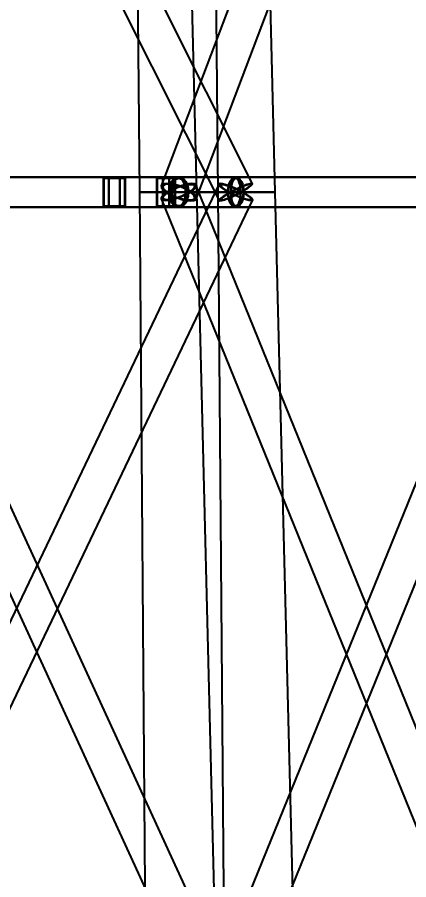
# Model space of a CAD drawing. Header units: millimetres. Extents: x -123812 to 252100, y -3000 to 639000.
# Drawn here: x 7146 to 12452, y 210684 to 222369 of the extents above; entities that cross this region are included whole.
import ezdxf

# ---------------------------------------------------------------- set-up
doc = ezdxf.new("R2010")
doc.units = ezdxf.units.MM
doc.layers.add('D-STR-DIM', color=7, linetype='Continuous', lineweight=13)
doc.layers.add('D-STR-STRC', color=7, linetype='Continuous', lineweight=25)
doc.styles.add('OpenSansCondensed-Light', font='OpenSansCondensed-Light.ttf')
doc.styles.add('TOWER_UNICODE', font='Arial Unicode.ttf')
doc.dimstyles.new('EZDXF', dxfattribs={"dimtxt": 0.25, "dimasz": 0.175, "dimexe": 0.375, "dimexo": 0.125, "dimgap": 0.1, "dimtad": 1, "dimlfac": 100, "dimzin": 12, "dimdsep": 46, "dimtxsty": 'OpenSansCondensed-Light', "dimblk": 'ARCHTICK', "dimcen": 2.5, "dimazin": 3, "dimtfac": 0.5, "dimtmove": 2, "dimatfit": 3})

# ---------------------------------------------------------------- blocks, each defined once
blk = doc.blocks.new('_ARCHTICK')
at = {"color": 0, "linetype": 'BYBLOCK', "const_width": 0.15}
blk.add_lwpolyline([(-0.5, -0.5), (0.5, 0.5)], dxfattribs=at)

msp = doc.modelspace()

# ---------------------------------------------------------------- linework, layer by layer
at = {"layer": 'D-STR-STRC'}
for points in [[(4855.6, 229886.2), (9880.5, 219886.2), (9891.6, 219882.2), (9917.5, 219886.2), (9956.3, 219898), (10005.4, 219916.7), (10061.5, 219941.1), (10120.7, 219969.5), (10179, 220000), (10232.5, 220030.5), (10277.4, 220058.9), (10310.8, 220083.3), (10330.3, 220102), (10334.6, 220113.8), (5309.8, 230113.8)], [(12885.6, 230083.3), (9096.3, 220083.3), (9102.2, 220058.9), (9124, 220030.5), (9160.1, 220000), (9208.2, 219969.5), (9265, 219941.1), (9326.6, 219916.7), (9388.8, 219898), (9447.3, 219886.2), (9498.3, 219882.2), (9538.1, 219886.2), (9564.1, 219898), (9574.5, 219916.7), (13363.8, 229916.7)], [(4818.8, 219796.8), (9335.4, 219796.8), (9360, 219803.7), (9382.8, 219824), (9402.4, 219856.3), (9417.5, 219898.4), (9426.9, 219947.4), (9430.2, 220000), (9426.9, 220052.6), (9417.5, 220101.6), (9402.4, 220143.7), (9382.8, 220176), (9360, 220196.3), (9335.4, 220203.2), (4818.8, 220203.2)], [(5204.8, 219796.8), (10107.5, 219796.8), (10124.9, 219803.7), (10141, 219824), (10154.9, 219856.3), (10165.5, 219898.4), (10172.2, 219947.4), (10174.5, 220000), (10172.2, 220052.6), (10165.5, 220101.6), (10154.9, 220143.7), (10141, 220176), (10124.9, 220196.3), (10107.5, 220203.2), (5204.8, 220203.2)], [(13268.5, 220203.2), (9335.4, 220203.2), (9301.1, 220196.3), (9269.1, 220176), (9241.6, 220143.7), (9220.5, 220101.6), (9207.3, 220052.6), (9202.8, 220000), (9207.3, 219947.4), (9220.5, 219898.4), (9241.6, 219856.3), (9269.1, 219824), (9301.1, 219803.7), (9335.4, 219796.8), (13268.5, 219796.8)], [(14426.7, 220203.2), (10107.5, 220203.2), (10079.5, 220196.3), (10053.4, 220176), (10030.9, 220143.7), (10013.7, 220101.6), (10002.9, 220052.6), (9999.2, 220000), (10002.9, 219947.4), (10013.7, 219898.4), (10030.9, 219856.3), (10053.4, 219824), (10079.5, 219803.7), (10107.5, 219796.8), (14426.7, 219796.8)], [(9643.5, 210110.3), (5045.8, 220110.3), (5026.1, 220114.1), (4992.4, 220110.3), (4946.8, 220098.9), (4892.5, 220080.7), (4833.2, 220057.1), (4772.9, 220029.5), (4715.7, 220000), (4665.5, 219970.5), (4625.8, 219942.9), (4599.2, 219919.3), (4587.6, 219901.1), (4591.8, 219889.7), (9189.5, 209889.7)], [(5556.1, 209887.6), (10334.4, 219887.6), (10336.4, 219899.2), (10322.9, 219917.7), (10294.7, 219941.8), (10253.7, 219969.9), (10202.8, 220000), (10145.3, 220030.1), (10085.3, 220058.2), (10026.9, 220082.3), (9973.9, 220100.8), (9930, 220112.4), (9898.2, 220116.4), (9880.7, 220112.4), (5102.5, 210112.4)], [(13630.1, 210100.8), (9567.7, 220100.8), (9547.8, 220112.4), (9513.4, 220116.4), (9466.9, 220112.4), (9411.4, 220100.8), (9350.7, 220082.3), (9289, 220058.2), (9230.5, 220030.1), (9179.1, 220000), (9138.4, 219969.9), (9111.1, 219941.8), (9099.1, 219917.7), (9103.2, 219899.2), (13165.6, 209899.2)], [(10593.3, 209901.1), (14660.3, 219901.1), (14662.1, 219919.3), (14647.9, 219942.9), (14618.6, 219970.5), (14576.2, 220000), (14523.6, 220029.5), (14464.4, 220057.1), (14402.7, 220080.7), (14342.6, 220098.9), (14288.2, 220110.3), (14243.2, 220114.1), (14210.8, 220110.3), (14193.1, 220098.9), (10126.1, 210098.9)]]:
    msp.add_lwpolyline(points, dxfattribs=at)
for points in [[(8710, 230000), (8801.4, 220000), (9869.5, 220000), (9776.1, 230000)], [(9328, 230000), (9573.5, 220000), (10641.6, 220000), (10394.2, 230000)], [(-74.7, 219800), (8536.7, 219800), (8536.7, 220200), (-74.7, 220200)], [(-43.3, 219800), (9205.1, 219800), (9205.1, 220200), (-43.3, 220200)], [(8314.5, 219800), (14947.9, 219800), (14947.9, 220200), (8314.5, 220200)], [(8314.5, 220200), (8609.4, 220200), (8609.4, 219800), (8314.5, 219800)], [(8323.3, 220188), (8600.6, 220188), (8600.6, 219812), (8323.3, 219812)], [(8387.2, 220200), (8536.7, 220200), (8536.7, 219800), (8387.2, 219800)], [(8391.7, 220188), (8532.2, 220188), (8532.2, 219812), (8391.7, 219812)], [(9038.5, 219800), (16467.9, 219800), (16467.9, 220200), (9038.5, 220200)], [(9038.5, 220200), (9285.1, 220200), (9285.1, 219800), (9038.5, 219800)], [(9045.9, 220188), (9277.7, 220188), (9277.7, 219812), (9045.9, 219812)], [(9118.6, 220200), (9205.1, 220200), (9205.1, 219800), (9118.6, 219800)], [(9121.2, 220188), (9202.5, 220188), (9202.5, 219812), (9121.2, 219812)], [(9468.1, 220000), (9463.6, 219947.4), (9450.3, 219898.4), (9429.3, 219856.3), (9401.8, 219824), (9369.8, 219803.7), (9335.4, 219796.8), (9301.1, 219803.7), (9269.1, 219824), (9241.6, 219856.3), (9220.5, 219898.4), (9207.3, 219947.4), (9202.8, 220000), (9207.3, 220052.6), (9220.5, 220101.6), (9241.6, 220143.7), (9269.1, 220176), (9301.1, 220196.3), (9335.4, 220203.2), (9369.8, 220196.3), (9401.8, 220176), (9429.3, 220143.7), (9450.3, 220101.6), (9463.6, 220052.6)], [(9457.7, 220000), (9453.5, 219951.5), (9441.3, 219906.4), (9421.9, 219867.6), (9396.6, 219837.9), (9367.1, 219819.2), (9335.4, 219812.8), (9303.8, 219819.2), (9274.3, 219837.9), (9249, 219867.6), (9229.6, 219906.4), (9217.4, 219951.5), (9213.2, 220000), (9217.4, 220048.5), (9229.6, 220093.6), (9249, 220132.4), (9274.3, 220162.1), (9303.8, 220180.8), (9335.4, 220187.2), (9367.1, 220180.8), (9396.6, 220162.1), (9421.9, 220132.4), (9441.3, 220093.6), (9453.5, 220048.5)], [(9430.2, 220000), (9426.9, 219947.4), (9417.5, 219898.4), (9402.4, 219856.3), (9382.8, 219824), (9360, 219803.7), (9335.4, 219796.8), (9310.9, 219803.7), (9288.1, 219824), (9268.5, 219856.3), (9253.4, 219898.4), (9244, 219947.4), (9240.7, 220000), (9244, 220052.6), (9253.4, 220101.6), (9268.5, 220143.7), (9288.1, 220176), (9310.9, 220196.3), (9335.4, 220203.2), (9360, 220196.3), (9382.8, 220176), (9402.4, 220143.7), (9417.5, 220101.6), (9426.9, 220052.6)], [(9422.7, 220000), (9419.7, 219951.5), (9411, 219906.4), (9397.1, 219867.6), (9379.1, 219837.9), (9358, 219819.2), (9335.4, 219812.8), (9312.9, 219819.2), (9291.8, 219837.9), (9273.7, 219867.6), (9259.9, 219906.4), (9251.2, 219951.5), (9248.2, 220000), (9251.2, 220048.5), (9259.9, 220093.6), (9273.7, 220132.4), (9291.8, 220162.1), (9312.9, 220180.8), (9335.4, 220187.2), (9358, 220180.8), (9379.1, 220162.1), (9397.1, 220132.4), (9411, 220093.6), (9419.7, 220048.5)], [(10215.9, 220000), (10212.2, 219947.4), (10201.4, 219898.4), (10184.1, 219856.3), (10161.7, 219824), (10135.6, 219803.7), (10107.5, 219796.8), (10079.5, 219803.7), (10053.4, 219824), (10030.9, 219856.3), (10013.7, 219898.4), (10002.9, 219947.4), (9999.2, 220000), (10002.9, 220052.6), (10013.7, 220101.6), (10030.9, 220143.7), (10053.4, 220176), (10079.5, 220196.3), (10107.5, 220203.2), (10135.6, 220196.3), (10161.7, 220176), (10184.1, 220143.7), (10201.4, 220101.6), (10212.2, 220052.6)], [(10207.3, 220000), (10203.9, 219951.5), (10194, 219906.4), (10178.1, 219867.6), (10157.4, 219837.9), (10133.4, 219819.2), (10107.5, 219812.8), (10081.7, 219819.2), (10057.6, 219837.9), (10037, 219867.6), (10021.1, 219906.4), (10011.1, 219951.5), (10007.7, 220000), (10011.1, 220048.5), (10021.1, 220093.6), (10037, 220132.4), (10057.6, 220162.1), (10081.7, 220180.8), (10107.5, 220187.2), (10133.4, 220180.8), (10157.4, 220162.1), (10178.1, 220132.4), (10194, 220093.6), (10203.9, 220048.5)], [(10174.5, 220000), (10172.2, 219947.4), (10165.5, 219898.4), (10154.9, 219856.3), (10141, 219824), (10124.9, 219803.7), (10107.5, 219796.8), (10090.2, 219803.7), (10074.1, 219824), (10060.2, 219856.3), (10049.6, 219898.4), (10042.9, 219947.4), (10040.6, 220000), (10042.9, 220052.6), (10049.6, 220101.6), (10060.2, 220143.7), (10074.1, 220176), (10090.2, 220196.3), (10107.5, 220203.2), (10124.9, 220196.3), (10141, 220176), (10154.9, 220143.7), (10165.5, 220101.6), (10172.2, 220052.6)], [(10169.2, 220000), (10167.1, 219951.5), (10161, 219906.4), (10151.2, 219867.6), (10138.4, 219837.9), (10123.5, 219819.2), (10107.5, 219812.8), (10091.6, 219819.2), (10076.7, 219837.9), (10063.9, 219867.6), (10054.1, 219906.4), (10048, 219951.5), (10045.9, 220000), (10048, 220048.5), (10054.1, 220093.6), (10063.9, 220132.4), (10076.7, 220162.1), (10091.6, 220180.8), (10107.5, 220187.2), (10123.5, 220180.8), (10138.4, 220162.1), (10151.2, 220132.4), (10161, 220093.6), (10167.1, 220048.5)], [(9160.1, 220000), (9208.2, 219969.5), (9265, 219941.1), (9326.6, 219916.7), (9388.8, 219898), (9447.3, 219886.2), (9498.3, 219882.2), (9538.1, 219886.2), (9564.1, 219898), (9574.5, 219916.7), (9568.7, 219941.1), (9546.9, 219969.5), (9510.8, 220000), (9462.6, 220030.5), (9405.9, 220058.9), (9344.3, 220083.3), (9282.1, 220102), (9223.5, 220113.8), (9172.6, 220117.8), (9132.8, 220113.8), (9106.8, 220102), (9096.3, 220083.3), (9102.2, 220058.9), (9124, 220030.5)], [(9491.8, 220000), (9440.4, 219969.9), (9381.8, 219941.8), (9320.1, 219917.7), (9259.5, 219899.2), (9204, 219887.6), (9157.5, 219883.6), (9123.1, 219887.6), (9103.2, 219899.2), (9099.1, 219917.7), (9111.1, 219941.8), (9138.4, 219969.9), (9179.1, 220000), (9230.5, 220030.1), (9289, 220058.2), (9350.7, 220082.3), (9411.4, 220100.8), (9466.9, 220112.4), (9513.4, 220116.4), (9547.8, 220112.4), (9567.7, 220100.8), (9571.8, 220082.3), (9559.8, 220058.2), (9532.5, 220030.1)], [(9177.4, 220000), (9220.8, 219972.5), (9272, 219946.9), (9327.5, 219924.9), (9383.5, 219908), (9436.3, 219897.4), (9482.2, 219893.8), (9518.1, 219897.4), (9541.6, 219908), (9551, 219924.9), (9545.7, 219946.9), (9526.1, 219972.5), (9493.5, 220000), (9450.1, 220027.5), (9398.9, 220053.1), (9343.4, 220075.1), (9287.3, 220092), (9234.6, 220102.6), (9188.6, 220106.2), (9152.7, 220102.6), (9129.3, 220092), (9119.9, 220075.1), (9125.2, 220053.1), (9144.8, 220027.5)], [(9476.4, 220000), (9430.1, 219972.8), (9377.3, 219947.5), (9321.7, 219925.8), (9267, 219909.1), (9216.9, 219898.7), (9175, 219895.1), (9144, 219898.7), (9126, 219909.1), (9122.3, 219925.8), (9133.2, 219947.5), (9157.8, 219972.8), (9194.5, 220000), (9240.8, 220027.2), (9293.6, 220052.5), (9349.2, 220074.2), (9403.9, 220090.9), (9453.9, 220101.3), (9495.9, 220104.9), (9526.9, 220101.3), (9544.9, 220090.9), (9548.5, 220074.2), (9537.7, 220052.5), (9513.1, 220027.2)], [(10202.8, 220000), (10253.7, 219969.9), (10294.7, 219941.8), (10322.9, 219917.7), (10336.4, 219899.2), (10334.4, 219887.6), (10316.8, 219883.6), (10285.1, 219887.6), (10241.2, 219899.2), (10188.2, 219917.7), (10129.7, 219941.8), (10069.7, 219969.9), (10012.3, 220000), (9961.4, 220030.1), (9920.4, 220058.2), (9892.2, 220082.3), (9878.7, 220100.8), (9880.7, 220112.4), (9898.2, 220116.4), (9930, 220112.4), (9973.9, 220100.8), (10026.9, 220082.3), (10085.3, 220058.2), (10145.3, 220030.1)], [(10036, 220000), (9982.6, 219969.5), (9937.6, 219941.1), (9904.3, 219916.7), (9884.8, 219898), (9880.5, 219886.2), (9891.6, 219882.2), (9917.5, 219886.2), (9956.3, 219898), (10005.4, 219916.7), (10061.5, 219941.1), (10120.7, 219969.5), (10179, 220000), (10232.5, 220030.5), (10277.4, 220058.9), (10310.8, 220083.3), (10330.3, 220102), (10334.6, 220113.8), (10323.4, 220117.8), (10297.6, 220113.8), (10258.8, 220102), (10209.6, 220083.3), (10153.6, 220058.9), (10094.3, 220030.5)], [(10193.4, 220000), (10239.3, 219972.8), (10276.2, 219947.5), (10301.7, 219925.8), (10313.9, 219909.1), (10312, 219898.7), (10296.2, 219895.1), (10267.6, 219898.7), (10228, 219909.1), (10180.3, 219925.8), (10127.5, 219947.5), (10073.5, 219972.8), (10021.7, 220000), (9975.8, 220027.2), (9938.8, 220052.5), (9913.4, 220074.2), (9901.2, 220090.9), (9903, 220101.3), (9918.8, 220104.9), (9947.5, 220101.3), (9987, 220090.9), (10034.8, 220074.2), (10087.5, 220052.5), (10141.6, 220027.2)], [(10043.1, 220000), (9994.9, 219972.5), (9954.4, 219946.9), (9924.3, 219924.9), (9906.7, 219908), (9902.8, 219897.4), (9912.9, 219893.8), (9936.2, 219897.4), (9971.2, 219908), (10015.5, 219924.9), (10066, 219946.9), (10119.4, 219972.5), (10172, 220000), (10220.2, 220027.5), (10260.7, 220053.1), (10290.8, 220075.1), (10308.4, 220092), (10312.2, 220102.6), (10302.2, 220106.2), (10278.9, 220102.6), (10243.9, 220092), (10199.6, 220075.1), (10149, 220053.1), (10095.6, 220027.5)], [(8801.4, 220000), (8881.5, 210000), (9951.5, 210000), (9869.5, 220000)], [(9869.5, 220000), (9851.3, 220000), (9797.9, 220000), (9713.1, 220000), (9602.5, 220000), (9473.7, 220000), (9335.4, 220000), (9197.2, 220000), (9068.4, 220000), (8957.8, 220000), (8873, 220000), (8819.6, 220000), (8801.4, 220000), (8819.6, 220000), (8873, 220000), (8957.8, 220000), (9068.4, 220000), (9197.2, 220000), (9335.4, 220000), (9473.7, 220000), (9602.5, 220000), (9713.1, 220000), (9797.9, 220000), (9851.3, 220000)], [(9573.5, 220000), (9824.8, 210000), (10894.7, 210000), (10641.6, 220000)], [(10641.6, 220000), (10623.4, 220000), (10570, 220000), (10485.1, 220000), (10374.5, 220000), (10245.8, 220000), (10107.5, 220000), (9969.3, 220000), (9840.5, 220000), (9729.9, 220000), (9645.1, 220000), (9591.7, 220000), (9573.5, 220000), (9591.7, 220000), (9645.1, 220000), (9729.9, 220000), (9840.5, 220000), (9969.3, 220000), (10107.5, 220000), (10245.8, 220000), (10374.5, 220000), (10485.1, 220000), (10570, 220000), (10623.4, 220000)]]:
    msp.add_lwpolyline(points, close=True, dxfattribs=at)

# ---------------------------------------------------------------- dimensions: what is measured, and where the dimension line sits
at = {"layer": 'D-STR-DIM'}
for base, p2 in [((187000, 0), (0, 450000)), ((250000, 0), (0, 375000)), ((124000, 0), (0, 350000))]:
    msp.add_linear_dim(base=base, p1=(0, 0), p2=p2, angle=90, dimstyle='EZDXF', override={"dimtxt": 8400, "dimasz": 3750, "dimexe": 2100, "dimexo": 1800, "dimgap": 2100, "dimtad": 1, "dimdec": 0, "dimlfac": 1, "dimlunit": 2, "dimtxsty": 'TOWER_UNICODE', "dimclrd": 7, "dimclre": 7, "dimclrt": 7}, dxfattribs=at).render()

doc.saveas('drawing.dxf')
